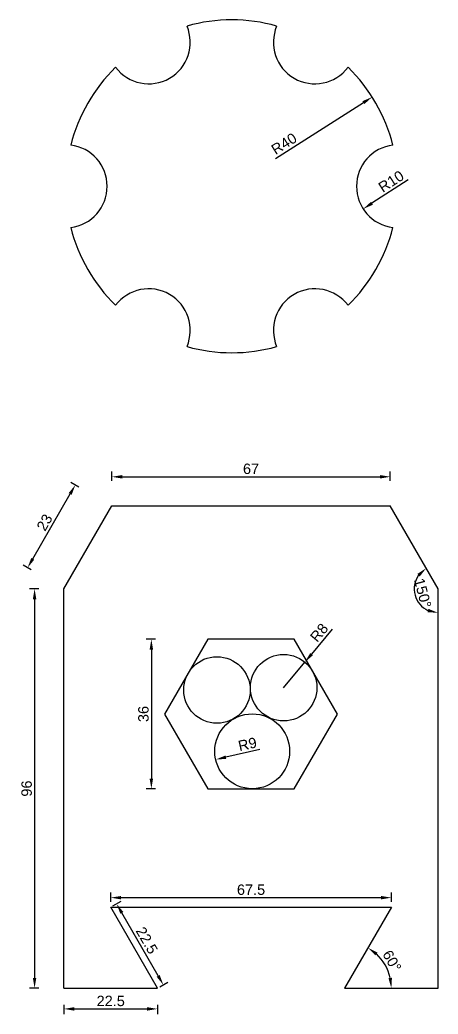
# Model space of a CAD drawing. Header units: inches. Extents: x 934 to 13503, y 40 to 6452.
# Drawn here: x 1816.2 to 1916.9, y 2811.3 to 3050.3 of the extents above; entities that cross this region are included whole.
import ezdxf

# ---------------------------------------------------------------- set-up
doc = ezdxf.new("R2010")
doc.units = ezdxf.units.IN
doc.styles.get("Standard").update_dxf_attribs({"font": 'arial.ttf'})
doc.dimstyles.new('ISO-25', dxfattribs={"dimtxt": 2.5, "dimasz": 2.5, "dimexe": 1.25, "dimexo": 0.275, "dimtad": 1, "dimdsep": 46, "dimtxsty": 'Standard', "dimcen": 2.5, "dimclrd": 256, "dimadec": 0, "dimazin": 0, "dimtfac": 1, "dimtmove": 0, "dimatfit": 3, "dimfxl": 1, "dimfxlon": 1, "dimarcsym": 0})

# ---------------------------------------------------------------- blocks, each defined once
blk = doc.blocks.new('*D43')
at = {"lineweight": -2, "transparency": 16777216}
blk.add_line((1909.61, 3011.8), (1900.93, 3006.18), dxfattribs=at)
at = {"lineweight": 80, "transparency": 16777216}
blk.add_solid([(1900.7, 3006.53), (1901.16, 3005.83), (1898.83, 3004.82)], dxfattribs=at)
at = {"layer": 'Defpoints', "color": 0, "lineweight": 80, "transparency": 16777216}
for p in [(1907.23, 3010.26), (1898.83, 3004.82)]:
    blk.add_point(p, dxfattribs=at)
at = {"color": 0, "transparency": 16777216, "insert": (1905.55, 3011.43), "char_height": 2.5, "attachment_point": 5, "rotation": 32.9036}
blk.add_mtext('R10', dxfattribs=at)
blk = doc.blocks.new('*D44')
at = {"lineweight": -2, "transparency": 16777216}
blk.add_line((1877.77, 3016.95), (1898.88, 3030.37), dxfattribs=at)
at = {"lineweight": 80, "transparency": 16777216}
blk.add_solid([(1898.65, 3030.72), (1899.1, 3030.02), (1900.99, 3031.71)], dxfattribs=at)
at = {"layer": 'Defpoints', "color": 0, "lineweight": 80, "transparency": 16777216}
for p in [(1900.99, 3031.71), (1867.23, 3010.26)]:
    blk.add_point(p, dxfattribs=at)
at = {"color": 0, "transparency": 16777216, "insert": (1879.79, 3020.49), "char_height": 2.5, "attachment_point": 5, "rotation": 32.4342}
blk.add_mtext('R40', dxfattribs=at)
blk = doc.blocks.new('*D52')
at = {"color": 0, "lineweight": -2, "transparency": 16777216}
for p, q in [((1848.87, 2901.42), (1846.62, 2901.42)), ((1848.87, 2865.42), (1846.62, 2865.42))]:
    blk.add_line(p, q, dxfattribs=at)
at = {"lineweight": -2, "transparency": 16777216}
blk.add_line((1847.87, 2898.92), (1847.87, 2867.92), dxfattribs=at)
at = {"lineweight": 80, "transparency": 16777216}
for points in [[(1847.45, 2898.92), (1848.29, 2898.92), (1847.87, 2901.42)], [(1847.45, 2867.92), (1848.29, 2867.92), (1847.87, 2865.42)]]:
    blk.add_solid(points, dxfattribs=at)
at = {"layer": 'Defpoints', "color": 0, "lineweight": 80, "transparency": 16777216}
for p in [(1861.46, 2901.42), (1847.87, 2865.42), (1861.46, 2865.42)]:
    blk.add_point(p, dxfattribs=at)
at = {"color": 0, "transparency": 16777216, "insert": (1845.97, 2883.42), "char_height": 2.5, "attachment_point": 5, "rotation": 90}
blk.add_mtext('36', dxfattribs=at)
blk = doc.blocks.new('*D53')
at = {"color": 0, "lineweight": -2, "transparency": 16777216}
for p, q in [((1830.45, 2937.98), (1828.5, 2939.1)), ((1818.95, 2918.06), (1817, 2919.18))]:
    blk.add_line(p, q, dxfattribs=at)
at = {"lineweight": -2, "transparency": 16777216}
blk.add_line((1819.34, 2920.72), (1828.34, 2936.31), dxfattribs=at)
at = {"lineweight": 80, "transparency": 16777216}
for points in [[(1827.98, 2936.52), (1828.7, 2936.1), (1829.59, 2938.48)], [(1818.98, 2920.93), (1819.7, 2920.52), (1818.09, 2918.56)]]:
    blk.add_solid(points, dxfattribs=at)
at = {"layer": 'Defpoints', "color": 0, "lineweight": 80, "transparency": 16777216}
for p in [(1829.59, 2938.48), (1838.35, 2933.42), (1826.85, 2913.5)]:
    blk.add_point(p, dxfattribs=at)
at = {"color": 0, "transparency": 16777216, "insert": (1822.19, 2929.47), "char_height": 2.5, "attachment_point": 5, "rotation": 60}
blk.add_mtext('23', dxfattribs=at)
blk = doc.blocks.new('*D54')
at = {"color": 0, "lineweight": -2, "transparency": 16777216}
for p, q in [((1838.35, 2939.44), (1838.35, 2941.69)), ((1905.35, 2939.44), (1905.35, 2941.69))]:
    blk.add_line(p, q, dxfattribs=at)
at = {"lineweight": -2, "transparency": 16777216}
blk.add_line((1840.85, 2940.44), (1902.85, 2940.44), dxfattribs=at)
at = {"lineweight": 80, "transparency": 16777216}
for points in [[(1840.85, 2940.85), (1840.85, 2940.02), (1838.35, 2940.44)], [(1902.85, 2940.85), (1902.85, 2940.02), (1905.35, 2940.44)]]:
    blk.add_solid(points, dxfattribs=at)
at = {"layer": 'Defpoints', "color": 0, "lineweight": 80, "transparency": 16777216}
for p in [(1905.35, 2940.44), (1838.35, 2933.42), (1905.35, 2933.42)]:
    blk.add_point(p, dxfattribs=at)
at = {"color": 0, "transparency": 16777216, "insert": (1871.85, 2942.34), "char_height": 2.5, "attachment_point": 5}
blk.add_mtext('67', dxfattribs=at)
blk = doc.blocks.new('*D55')
at = {"color": 0, "lineweight": -2, "transparency": 16777216}
for p, q in [((1820.78, 2913.5), (1818.53, 2913.5)), ((1820.78, 2817.5), (1818.53, 2817.5))]:
    blk.add_line(p, q, dxfattribs=at)
at = {"lineweight": -2, "transparency": 16777216}
blk.add_line((1819.78, 2911), (1819.78, 2820), dxfattribs=at)
at = {"lineweight": 80, "transparency": 16777216}
for points in [[(1819.37, 2911), (1820.2, 2911), (1819.78, 2913.5)], [(1819.37, 2820), (1820.2, 2820), (1819.78, 2817.5)]]:
    blk.add_solid(points, dxfattribs=at)
at = {"layer": 'Defpoints', "color": 0, "lineweight": 80, "transparency": 16777216}
for p in [(1826.85, 2913.5), (1819.78, 2817.5), (1826.85, 2817.5)]:
    blk.add_point(p, dxfattribs=at)
at = {"color": 0, "transparency": 16777216, "insert": (1817.88, 2865.5), "char_height": 2.5, "attachment_point": 5, "rotation": 90}
blk.add_mtext('96', dxfattribs=at)
blk = doc.blocks.new('*D56')
at = {"color": 0, "lineweight": -2, "transparency": 16777216}
for p, q in [((1826.85, 2813.54), (1826.85, 2811.29)), ((1849.35, 2813.54), (1849.35, 2811.29))]:
    blk.add_line(p, q, dxfattribs=at)
at = {"lineweight": -2, "transparency": 16777216}
blk.add_line((1829.35, 2812.54), (1846.85, 2812.54), dxfattribs=at)
at = {"lineweight": 80, "transparency": 16777216}
for points in [[(1829.35, 2812.96), (1829.35, 2812.12), (1826.85, 2812.54)], [(1846.85, 2812.96), (1846.85, 2812.12), (1849.35, 2812.54)]]:
    blk.add_solid(points, dxfattribs=at)
at = {"layer": 'Defpoints', "color": 0, "lineweight": 80, "transparency": 16777216}
for p in [(1826.85, 2817.5), (1849.35, 2817.5), (1849.35, 2812.54)]:
    blk.add_point(p, dxfattribs=at)
at = {"color": 0, "transparency": 16777216, "insert": (1838.1, 2814.44), "char_height": 2.5, "attachment_point": 5}
blk.add_mtext('22.5', dxfattribs=at)
blk = doc.blocks.new('*D57')
at = {"color": 0, "lineweight": -2, "transparency": 16777216}
for p, q in [((1838.64, 2837.3), (1840.59, 2838.42)), ((1849.89, 2817.81), (1851.84, 2818.94))]:
    blk.add_line(p, q, dxfattribs=at)
at = {"lineweight": -2, "transparency": 16777216}
blk.add_line((1849.51, 2820.48), (1840.76, 2835.63), dxfattribs=at)
at = {"lineweight": 80, "transparency": 16777216}
for points in [[(1841.12, 2835.84), (1840.4, 2835.43), (1839.51, 2837.8)], [(1849.87, 2820.69), (1849.15, 2820.27), (1850.76, 2818.31)]]:
    blk.add_solid(points, dxfattribs=at)
at = {"layer": 'Defpoints', "color": 0, "lineweight": 80, "transparency": 16777216}
for p in [(1838.1, 2836.98), (1839.51, 2837.8), (1849.35, 2817.5)]:
    blk.add_point(p, dxfattribs=at)
at = {"color": 0, "transparency": 16777216, "insert": (1846.78, 2829.01), "char_height": 2.5, "attachment_point": 5, "rotation": 300}
blk.add_mtext('22.5', dxfattribs=at)
blk = doc.blocks.new('*D58')
at = {"color": 0, "lineweight": -2, "transparency": 16777216}
for p, q in [((1838.1, 2838.28), (1838.1, 2840.53)), ((1905.6, 2838.28), (1905.6, 2840.53))]:
    blk.add_line(p, q, dxfattribs=at)
at = {"lineweight": -2, "transparency": 16777216}
blk.add_line((1840.6, 2839.28), (1903.1, 2839.28), dxfattribs=at)
at = {"lineweight": 80, "transparency": 16777216}
for points in [[(1840.6, 2839.69), (1840.6, 2838.86), (1838.1, 2839.28)], [(1903.1, 2839.69), (1903.1, 2838.86), (1905.6, 2839.28)]]:
    blk.add_solid(points, dxfattribs=at)
at = {"layer": 'Defpoints', "color": 0, "lineweight": 80, "transparency": 16777216}
for p in [(1905.6, 2839.28), (1838.1, 2836.98), (1905.6, 2836.98)]:
    blk.add_point(p, dxfattribs=at)
at = {"color": 0, "transparency": 16777216, "insert": (1871.85, 2841.18), "char_height": 2.5, "attachment_point": 5}
blk.add_mtext('67.5', dxfattribs=at)
blk = doc.blocks.new('*D59')
at = {"lineweight": -2, "transparency": 16777216}
for p, q in [((1891.39, 2903.79), (1886.41, 2897.81)), ((1879.68, 2889.75), (1884.8, 2895.89))]:
    blk.add_line(p, q, dxfattribs=at)
at = {"lineweight": 80, "transparency": 16777216}
blk.add_solid([(1886.09, 2898.08), (1886.73, 2897.54), (1884.8, 2895.89)], dxfattribs=at)
at = {"layer": 'Defpoints', "color": 0, "lineweight": 80, "transparency": 16777216}
for p in [(1884.8, 2895.89), (1879.68, 2889.75)]:
    blk.add_point(p, dxfattribs=at)
at = {"color": 0, "transparency": 16777216, "insert": (1888.24, 2902.98), "char_height": 2.5, "attachment_point": 5, "rotation": 50.1796}
blk.add_mtext('R8', dxfattribs=at)
blk = doc.blocks.new('*D60')
at = {"lineweight": -2, "transparency": 16777216}
blk.add_line((1873.99, 2874.88), (1865.79, 2873.04), dxfattribs=at)
at = {"lineweight": 80, "transparency": 16777216}
blk.add_solid([(1865.7, 2873.44), (1865.88, 2872.63), (1863.35, 2872.49)], dxfattribs=at)
at = {"layer": 'Defpoints', "color": 0, "lineweight": 80, "transparency": 16777216}
for p in [(1863.35, 2872.49), (1872.13, 2874.46)]:
    blk.add_point(p, dxfattribs=at)
at = {"color": 0, "transparency": 16777216, "insert": (1870.99, 2876.16), "char_height": 2.5, "attachment_point": 5, "rotation": 12.685}
blk.add_mtext('R9', dxfattribs=at)
blk = doc.blocks.new('*D61')
at = {"lineweight": -2, "transparency": 16777216}
blk.add_arc((1894.35, 2817.5), 11.25, 12.7587, 47.2413, dxfattribs=at)
at = {"lineweight": 80, "transparency": 16777216}
for points in [[(1901.74, 2825.42), (1902.24, 2826.09), (1899.98, 2827.24)], [(1905.74, 2820.03), (1904.91, 2819.94), (1905.6, 2817.5)]]:
    blk.add_solid(points, dxfattribs=at)
at = {"layer": 'Defpoints', "color": 0, "lineweight": 80, "transparency": 16777216}
for p in [(1905.6, 2836.98), (1904.92, 2821.35), (1894.35, 2817.5), (1894.35, 2817.5), (1916.85, 2817.5)]:
    blk.add_point(p, dxfattribs=at)
at = {"color": 0, "transparency": 16777216, "insert": (1905.74, 2824.07), "char_height": 2.5, "attachment_point": 5, "rotation": 300}
blk.add_mtext('60°', dxfattribs=at)
blk = doc.blocks.new('*D62')
at = {"lineweight": -2, "transparency": 16777216}
blk.add_arc((1916.85, 2913.5), 5.74, 145.134, 244.866, dxfattribs=at)
at = {"lineweight": 80, "transparency": 16777216}
for points in [[(1911.85, 2917.09), (1912.42, 2916.48), (1913.98, 2918.47)], [(1914.5, 2908.7), (1914.32, 2907.89), (1916.85, 2907.75)]]:
    blk.add_solid(points, dxfattribs=at)
at = {"layer": 'Defpoints', "color": 0, "lineweight": 80, "transparency": 16777216}
for p in [(1905.35, 2933.42), (1911.19, 2914.5), (1916.85, 2913.5), (1916.85, 2913.5), (1916.85, 2817.5)]:
    blk.add_point(p, dxfattribs=at)
at = {"color": 0, "transparency": 16777216, "insert": (1913.14, 2912.5), "char_height": 2.5, "attachment_point": 5, "rotation": 285}
blk.add_mtext('150°', dxfattribs=at)

msp = doc.modelspace()

# ---------------------------------------------------------------- linework, layer by layer
for p, q in [((1826.85, 2913.499), (1838.35, 2933.418)), ((1838.35, 2933.418), (1905.35, 2933.418)), ((1916.85, 2913.499), (1905.35, 2933.418)), ((1826.85, 2817.499), (1826.85, 2913.499)), ((1916.85, 2817.499), (1916.85, 2913.499)), ((1849.35, 2817.499), (1838.1, 2836.985)), ((1838.1, 2836.985), (1905.6, 2836.985)), ((1905.6, 2836.985), (1894.35, 2817.499)), ((1826.85, 2817.499), (1849.35, 2817.499)), ((1894.35, 2817.499), (1916.85, 2817.499))]:
    msp.add_line(p, q)
msp.add_lwpolyline([(1861.458, 2901.418), (1851.066, 2883.418), (1861.458, 2865.418), (1882.243, 2865.418), (1892.635, 2883.418), (1882.243, 2901.418)], close=True)
for centre, radius in [((1863.645, 2889.194), 8), ((1879.681, 2889.747), 8), ((1872.132, 2874.464), 9)]:
    msp.add_circle(centre, radius)
for centre, radius, start, end in [((1867.228, 3010.256), 40, 74.36151, 105.63849), ((1847.228, 3044.897), 10, 217.18076, 22.81924), ((1887.228, 3044.897), 10, 157.18076, 322.81924), ((1867.228, 3010.256), 40, 134.36151, 165.63849), ((1867.228, 3010.256), 40, 14.36151, 45.63849), ((1827.228, 3010.256), 10, 277.18076, 82.81924), ((1907.228, 3010.256), 10, 97.18076, 262.81924), ((1867.228, 3010.256), 40, 194.36151, 225.63849), ((1867.228, 3010.256), 40, 314.36151, 345.63849), ((1847.228, 2975.615), 10, 337.18076, 142.81924), ((1887.228, 2975.615), 10, 37.18076, 202.81924), ((1867.228, 3010.256), 40, 254.36151, 285.63849)]:
    msp.add_arc(centre, radius, start, end)

# ---------------------------------------------------------------- dimensions: what is measured, and where the dimension line sits
for center, mpoint, picture, middle in [((1867.228, 3010.256), (1900.988, 3031.709), '*D44', (1880.814, 3018.89)), ((1907.228, 3010.256), (1898.832, 3004.824), '*D43', (1906.581, 3009.837)), ((1872.132, 2874.464), (1863.351, 2872.488), '*D60', (1871.408, 2874.301))]:
    dim = msp.add_radius_dim(center=center, mpoint=mpoint, dimstyle='ISO-25')
    dim.commit()
    dim.dimension.update_dxf_attribs({"geometry": picture, "text_midpoint": middle, "dimtype": 164})
for base, p1, p2, picture, middle in [((1905.35, 2940.437), (1838.35, 2933.418), (1905.35, 2933.418), '*D54', (1871.85, 2942.338)), ((1905.6, 2839.276), (1838.1, 2836.985), (1905.6, 2836.985), '*D58', (1871.85, 2841.178)), ((1849.35, 2812.541), (1826.85, 2817.499), (1849.35, 2817.499), '*D56', (1838.1, 2814.443))]:
    dim = msp.add_linear_dim(base=base, p1=p1, p2=p2, dimstyle='ISO-25')
    dim.commit()
    dim.dimension.update_dxf_attribs({"geometry": picture, "text_midpoint": middle})
for p1, p2, distance, picture, middle in [((1826.85, 2913.499), (1838.35, 2933.418), 10.119, '*D53', (1822.19, 2929.469)), ((1849.35, 2817.499), (1838.1, 2836.985), -1.628, '*D57', (1846.782, 2829.007))]:
    dim = msp.add_aligned_dim(p1=p1, p2=p2, distance=distance, dimstyle='ISO-25')
    dim.commit()
    dim.dimension.update_dxf_attribs({"geometry": picture, "text_midpoint": middle})
for base, line1, line2, picture, middle in [((1911.193, 2914.497), ((1916.85, 2913.499), (1905.35, 2933.418)), ((1916.85, 2817.499), (1916.85, 2913.499)), '*D62', (1913.138, 2912.504)), ((1904.922, 2821.347), ((1894.35, 2817.499), (1916.85, 2817.499)), ((1905.6, 2836.985), (1894.35, 2817.499)), '*D61', (1905.74, 2824.075))]:
    dim = msp.add_angular_dim_2l(base=base, line1=line1, line2=line2, dimstyle='ISO-25')
    dim.commit()
    dim.dimension.update_dxf_attribs({"geometry": picture, "text_midpoint": middle})
for base, p1, p2, picture, middle in [((1819.785, 2817.499), (1826.85, 2913.499), (1826.85, 2817.499), '*D55', (1817.883, 2865.499)), ((1847.868, 2865.418), (1861.458, 2901.418), (1861.458, 2865.418), '*D52', (1845.966, 2883.418))]:
    dim = msp.add_linear_dim(base=base, p1=p1, p2=p2, angle=90, dimstyle='ISO-25')
    dim.commit()
    dim.dimension.update_dxf_attribs({"geometry": picture, "text_midpoint": middle})
dim = msp.add_radius_dim(center=(1879.681, 2889.747), mpoint=(1884.804, 2895.891), dimstyle='ISO-25')
dim.commit()
dim.dimension.update_dxf_attribs({"geometry": '*D59', "text_midpoint": (1888.239, 2902.979)})

doc.saveas('drawing.dxf')
